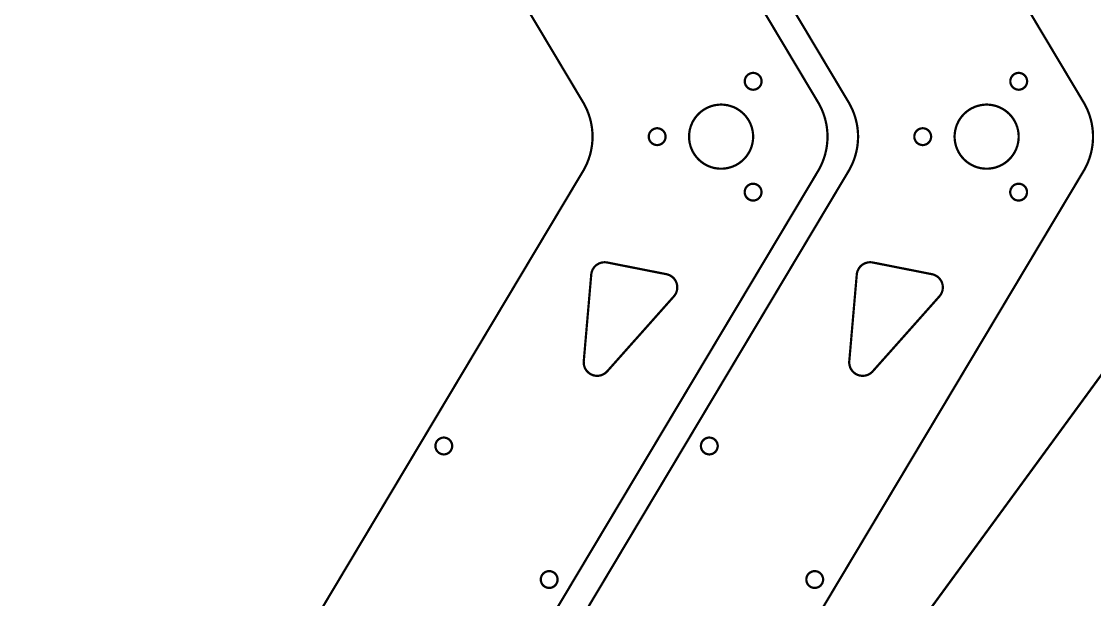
# Model space of a CAD drawing. Extents: x 0 to 578, y 0 to 442.
# Drawn here: x 0.6 to 160.2, y 211.2 to 297.1 of the extents above; entities that cross this region are included whole.
import ezdxf

# ---------------------------------------------------------------- set-up
doc = ezdxf.new("R2010")
doc.units = 0
doc.layers.get('0').update_dxf_attribs({"linetype": 'CONTINUOUS'})

msp = doc.modelspace()

# ---------------------------------------------------------------- linework, layer by layer
at = {"color": 0, "const_width": 0.3333}
for points in [[(26.4856, 440.01), (119.035, 285.126), (119.121, 284.982), (119.362, 284.535), (119.647, 283.925), (119.89, 283.299), (120.09, 282.657), (120.247, 282.006), (120.359, 281.343), (120.428, 280.672), (120.45, 280.165), (120.45, 279.997), (120.45, 279.828), (120.428, 279.322), (120.359, 278.651), (120.247, 277.989), (120.09, 277.336), (119.89, 276.696), (119.647, 276.069), (119.362, 275.46), (119.121, 275.013), (119.035, 274.868), (26.4856, 119.984)], [(65.9779, 440.01), (158.526, 285.126), (158.614, 284.982), (158.854, 284.535), (159.139, 283.925), (159.382, 283.299), (159.582, 282.657), (159.739, 282.006), (159.851, 281.343), (159.919, 280.672), (159.943, 280.165), (159.943, 279.997), (159.943, 279.828), (159.919, 279.322), (159.851, 278.651), (159.739, 277.989), (159.582, 277.336), (159.382, 276.696), (159.139, 276.069), (158.854, 275.46), (158.614, 275.013), (158.526, 274.868), (65.9779, 119.984)], [(0.7327, 135.372), (84.0868, 274.868), (84.1733, 275.013), (84.4136, 275.46), (84.6989, 276.069), (84.9419, 276.696), (85.1421, 277.336), (85.2989, 277.989), (85.4117, 278.651), (85.4797, 279.322), (85.5026, 279.828), (85.5026, 279.997), (85.5026, 280.165), (85.4797, 280.672), (85.4117, 281.343), (85.2989, 282.006), (85.1421, 282.657), (84.9419, 283.299), (84.6989, 283.925), (84.4136, 284.535), (84.1733, 284.982), (84.0868, 285.126), (0.7327, 424.622)], [(40.2251, 135.372), (123.579, 274.868), (123.666, 275.013), (123.906, 275.46), (124.191, 276.069), (124.434, 276.696), (124.634, 277.336), (124.791, 277.989), (124.904, 278.651), (124.972, 279.322), (124.995, 279.828), (124.995, 279.997), (124.995, 280.165), (124.972, 280.672), (124.904, 281.343), (124.791, 282.006), (124.634, 282.657), (124.434, 283.299), (124.191, 283.925), (123.906, 284.535), (123.666, 284.982), (123.579, 285.126), (40.2251, 424.622)], [(1.1853, 25.8522), (198.476, 295.572)]]:
    msp.add_lwpolyline(points, dxfattribs=at)
at = {"color": 0}
for points in [[(26.4856, 440.01), (119.035, 285.126), (119.121, 284.982), (119.362, 284.535), (119.647, 283.925), (119.89, 283.299), (120.09, 282.657), (120.247, 282.006), (120.359, 281.343), (120.428, 280.672), (120.45, 280.165), (120.45, 279.997), (120.45, 279.828), (120.428, 279.322), (120.359, 278.651), (120.247, 277.989), (120.09, 277.336), (119.89, 276.696), (119.647, 276.069), (119.362, 275.46), (119.121, 275.013), (119.035, 274.868), (26.4856, 119.984)], [(65.9779, 440.01), (158.526, 285.126), (158.614, 284.982), (158.854, 284.535), (159.139, 283.925), (159.382, 283.299), (159.582, 282.657), (159.739, 282.006), (159.851, 281.343), (159.919, 280.672), (159.943, 280.165), (159.943, 279.997), (159.943, 279.828), (159.919, 279.322), (159.851, 278.651), (159.739, 277.989), (159.582, 277.336), (159.382, 276.696), (159.139, 276.069), (158.854, 275.46), (158.614, 275.013), (158.526, 274.868), (65.9779, 119.984)], [(0.7327, 135.372), (84.0868, 274.868), (84.1733, 275.013), (84.4136, 275.46), (84.6989, 276.069), (84.9419, 276.696), (85.1421, 277.336), (85.2989, 277.989), (85.4117, 278.651), (85.4797, 279.322), (85.5026, 279.828), (85.5026, 279.997), (85.5026, 280.165), (85.4797, 280.672), (85.4117, 281.343), (85.2989, 282.006), (85.1421, 282.657), (84.9419, 283.299), (84.6989, 283.925), (84.4136, 284.535), (84.1733, 284.982), (84.0868, 285.126), (0.7327, 424.622)], [(40.2251, 135.372), (123.579, 274.868), (123.666, 275.013), (123.906, 275.46), (124.191, 276.069), (124.434, 276.696), (124.634, 277.336), (124.791, 277.989), (124.904, 278.651), (124.972, 279.322), (124.995, 279.828), (124.995, 279.997), (124.995, 280.165), (124.972, 280.672), (124.904, 281.343), (124.791, 282.006), (124.634, 282.657), (124.434, 283.299), (124.191, 283.925), (123.906, 284.535), (123.666, 284.982), (123.579, 285.126), (40.2251, 424.622)], [(1.1853, 25.8522), (198.476, 295.572)]]:
    msp.add_lwpolyline(points, dxfattribs=at)
at = {"color": 0, "const_width": 0.3333}
for points in [[(108.145, 288.225), (108.145, 288.287), (108.17, 288.476), (108.243, 288.711), (108.358, 288.924), (108.511, 289.108), (108.696, 289.261), (108.908, 289.376), (109.143, 289.449), (109.332, 289.475), (109.395, 289.475), (109.458, 289.475), (109.647, 289.449), (109.882, 289.376), (110.094, 289.261), (110.279, 289.108), (110.432, 288.924), (110.547, 288.711), (110.62, 288.476), (110.645, 288.287), (110.645, 288.225), (110.645, 288.161), (110.62, 287.972), (110.547, 287.737), (110.432, 287.526), (110.279, 287.34), (110.094, 287.188), (109.882, 287.072), (109.647, 287), (109.458, 286.975), (109.395, 286.975), (109.332, 286.975), (109.143, 287), (108.908, 287.072), (108.696, 287.188), (108.511, 287.34), (108.358, 287.526), (108.243, 287.737), (108.17, 287.972), (108.145, 288.161), (108.145, 288.225)], [(147.638, 288.225), (147.638, 288.287), (147.663, 288.476), (147.736, 288.711), (147.851, 288.924), (148.003, 289.108), (148.189, 289.261), (148.401, 289.376), (148.635, 289.449), (148.825, 289.475), (148.888, 289.475), (148.95, 289.475), (149.139, 289.449), (149.374, 289.376), (149.586, 289.261), (149.771, 289.108), (149.924, 288.924), (150.039, 288.711), (150.112, 288.476), (150.138, 288.287), (150.138, 288.225), (150.138, 288.161), (150.112, 287.972), (150.039, 287.737), (149.924, 287.526), (149.771, 287.34), (149.586, 287.188), (149.374, 287.072), (149.139, 287), (148.95, 286.975), (148.888, 286.975), (148.825, 286.975), (148.635, 287), (148.401, 287.072), (148.189, 287.188), (148.003, 287.34), (147.851, 287.526), (147.736, 287.737), (147.663, 287.972), (147.638, 288.161), (147.638, 288.225)], [(99.8607, 279.997), (99.8607, 280.119), (99.8853, 280.485), (99.9575, 280.957), (100.075, 281.414), (100.235, 281.851), (100.436, 282.268), (100.674, 282.661), (100.949, 283.028), (101.256, 283.367), (101.595, 283.674), (101.962, 283.949), (102.354, 284.188), (102.771, 284.388), (103.209, 284.547), (103.665, 284.665), (104.139, 284.737), (104.504, 284.763), (104.626, 284.763), (104.747, 284.763), (105.113, 284.737), (105.586, 284.665), (106.043, 284.547), (106.48, 284.388), (106.897, 284.188), (107.29, 283.949), (107.657, 283.674), (107.995, 283.367), (108.303, 283.028), (108.577, 282.661), (108.816, 282.268), (109.016, 281.851), (109.177, 281.414), (109.294, 280.957), (109.366, 280.485), (109.391, 280.119), (109.391, 279.997), (109.391, 279.875), (109.366, 279.51), (109.294, 279.036), (109.177, 278.581), (109.016, 278.142), (108.816, 277.725), (108.577, 277.333), (108.303, 276.967), (107.995, 276.628), (107.657, 276.319), (107.29, 276.046), (106.897, 275.807), (106.48, 275.607), (106.043, 275.446), (105.586, 275.329), (105.113, 275.257), (104.747, 275.232), (104.626, 275.232), (104.504, 275.232), (104.139, 275.257), (103.665, 275.329), (103.209, 275.446), (102.771, 275.607), (102.354, 275.807), (101.962, 276.046), (101.595, 276.319), (101.256, 276.628), (100.949, 276.967), (100.674, 277.333), (100.436, 277.725), (100.235, 278.142), (100.075, 278.581), (99.9575, 279.036), (99.8853, 279.51), (99.8607, 279.875), (99.8607, 279.997)], [(139.353, 279.997), (139.353, 280.119), (139.378, 280.485), (139.45, 280.957), (139.567, 281.414), (139.728, 281.851), (139.928, 282.268), (140.167, 282.661), (140.442, 283.028), (140.749, 283.367), (141.087, 283.674), (141.454, 283.949), (141.847, 284.188), (142.264, 284.388), (142.701, 284.547), (143.158, 284.665), (143.631, 284.737), (143.996, 284.763), (144.118, 284.763), (144.24, 284.763), (144.606, 284.737), (145.078, 284.665), (145.535, 284.547), (145.972, 284.388), (146.389, 284.188), (146.782, 283.949), (147.149, 283.674), (147.487, 283.367), (147.794, 283.028), (148.069, 282.661), (148.308, 282.268), (148.508, 281.851), (148.669, 281.414), (148.786, 280.957), (148.858, 280.485), (148.883, 280.119), (148.883, 279.997), (148.883, 279.875), (148.858, 279.51), (148.786, 279.036), (148.669, 278.581), (148.508, 278.142), (148.308, 277.725), (148.069, 277.333), (147.794, 276.967), (147.487, 276.628), (147.149, 276.319), (146.782, 276.046), (146.389, 275.807), (145.972, 275.607), (145.535, 275.446), (145.078, 275.329), (144.606, 275.257), (144.24, 275.232), (144.118, 275.232), (143.996, 275.232), (143.631, 275.257), (143.158, 275.329), (142.701, 275.446), (142.264, 275.607), (141.847, 275.807), (141.454, 276.046), (141.087, 276.319), (140.749, 276.628), (140.442, 276.967), (140.167, 277.333), (139.928, 277.725), (139.728, 278.142), (139.567, 278.581), (139.45, 279.036), (139.378, 279.51), (139.353, 279.875), (139.353, 279.997)], [(93.8657, 279.997), (93.8657, 280.06), (93.8911, 280.249), (93.9639, 280.483), (94.0792, 280.696), (94.2318, 280.881), (94.4168, 281.033), (94.6292, 281.149), (94.8637, 281.221), (95.0528, 281.247), (95.1157, 281.247), (95.1786, 281.247), (95.3676, 281.221), (95.6022, 281.149), (95.8146, 281.033), (95.9996, 280.881), (96.1522, 280.696), (96.2675, 280.483), (96.3403, 280.249), (96.3657, 280.06), (96.3657, 279.997), (96.3657, 279.933), (96.3403, 279.744), (96.2675, 279.511), (96.1522, 279.299), (95.9996, 279.112), (95.8146, 278.961), (95.6022, 278.846), (95.3676, 278.772), (95.1786, 278.747), (95.1157, 278.747), (95.0528, 278.747), (94.8637, 278.772), (94.6292, 278.846), (94.4168, 278.961), (94.2318, 279.112), (94.0792, 279.299), (93.9639, 279.511), (93.8911, 279.744), (93.8657, 279.933), (93.8657, 279.997)], [(133.358, 279.997), (133.358, 280.06), (133.383, 280.249), (133.456, 280.483), (133.572, 280.696), (133.724, 280.881), (133.909, 281.033), (134.122, 281.149), (134.356, 281.221), (134.545, 281.247), (134.608, 281.247), (134.671, 281.247), (134.86, 281.221), (135.095, 281.149), (135.307, 281.033), (135.492, 280.881), (135.645, 280.696), (135.76, 280.483), (135.833, 280.249), (135.858, 280.06), (135.858, 279.997), (135.858, 279.933), (135.833, 279.744), (135.76, 279.511), (135.645, 279.299), (135.492, 279.112), (135.307, 278.961), (135.095, 278.846), (134.86, 278.772), (134.671, 278.747), (134.608, 278.747), (134.545, 278.747), (134.356, 278.772), (134.122, 278.846), (133.909, 278.961), (133.724, 279.112), (133.572, 279.299), (133.456, 279.511), (133.383, 279.744), (133.358, 279.933), (133.358, 279.997)], [(108.133, 271.749), (108.133, 271.811), (108.158, 272), (108.231, 272.235), (108.346, 272.447), (108.499, 272.632), (108.684, 272.785), (108.896, 272.9), (109.131, 272.972), (109.32, 272.999), (109.383, 272.999), (109.446, 272.999), (109.635, 272.972), (109.869, 272.9), (110.082, 272.785), (110.267, 272.632), (110.419, 272.447), (110.535, 272.235), (110.607, 272), (110.633, 271.811), (110.633, 271.749), (110.633, 271.685), (110.607, 271.496), (110.535, 271.261), (110.419, 271.049), (110.267, 270.864), (110.082, 270.711), (109.869, 270.596), (109.635, 270.524), (109.446, 270.499), (109.383, 270.499), (109.32, 270.499), (109.131, 270.524), (108.896, 270.596), (108.684, 270.711), (108.499, 270.864), (108.346, 271.049), (108.231, 271.261), (108.158, 271.496), (108.133, 271.685), (108.133, 271.749)], [(147.625, 271.749), (147.625, 271.811), (147.65, 272), (147.724, 272.235), (147.839, 272.447), (147.992, 272.632), (148.176, 272.785), (148.389, 272.9), (148.624, 272.972), (148.813, 272.999), (148.875, 272.999), (148.938, 272.999), (149.126, 272.972), (149.361, 272.9), (149.574, 272.785), (149.758, 272.632), (149.911, 272.447), (150.026, 272.235), (150.1, 272), (150.125, 271.811), (150.125, 271.749), (150.125, 271.685), (150.1, 271.496), (150.026, 271.261), (149.911, 271.049), (149.758, 270.864), (149.574, 270.711), (149.361, 270.596), (149.126, 270.524), (148.938, 270.499), (148.875, 270.499), (148.813, 270.499), (148.624, 270.524), (148.389, 270.596), (148.176, 270.711), (147.992, 270.864), (147.839, 271.049), (147.724, 271.261), (147.65, 271.496), (147.625, 271.685), (147.625, 271.749)], [(97.6046, 256.258), (97.6488, 256.308), (97.7682, 256.469), (97.9008, 256.696), (98.0015, 256.938), (98.07, 257.188), (98.1054, 257.446), (98.1071, 257.707), (98.0742, 257.968), (98.0274, 258.162), (98.0063, 258.225), (97.985, 258.289), (97.9046, 258.472), (97.7731, 258.7), (97.614, 258.907), (97.4303, 259.09), (97.2242, 259.249), (96.9985, 259.381), (96.7554, 259.482), (96.5631, 259.537), (96.4979, 259.55), (87.6904, 261.289), (87.6386, 261.299), (87.4807, 261.319), (87.2708, 261.326), (87.0622, 261.313), (86.8569, 261.276), (86.6565, 261.219), (86.4625, 261.142), (86.2768, 261.043), (86.1433, 260.957), (86.101, 260.925), (86.0588, 260.893), (85.9386, 260.789), (85.7928, 260.638), (85.6642, 260.474), (85.5539, 260.296), (85.4624, 260.108), (85.3908, 259.912), (85.3399, 259.708), (85.315, 259.551), (85.3106, 259.499), (84.1968, 246.611), (84.19, 246.532), (84.1946, 246.293), (84.2418, 245.983), (84.3356, 245.689), (84.4728, 245.412), (84.6506, 245.161), (84.8661, 244.94), (85.1163, 244.751), (85.3251, 244.635), (85.3982, 244.603), (85.4711, 244.571), (85.7001, 244.5), (86.0085, 244.447), (86.3179, 244.443), (86.6228, 244.487), (86.9172, 244.576), (87.196, 244.711), (87.4532, 244.889), (87.6306, 245.05), (87.6833, 245.11), (97.6046, 256.258)], [(137.097, 256.258), (137.141, 256.308), (137.261, 256.469), (137.393, 256.696), (137.494, 256.938), (137.562, 257.188), (137.598, 257.446), (137.599, 257.707), (137.567, 257.968), (137.52, 258.162), (137.499, 258.225), (137.477, 258.289), (137.397, 258.472), (137.265, 258.7), (137.106, 258.907), (136.923, 259.09), (136.717, 259.249), (136.491, 259.381), (136.248, 259.482), (136.055, 259.537), (135.99, 259.55), (127.183, 261.289), (127.131, 261.299), (126.973, 261.319), (126.763, 261.326), (126.555, 261.313), (126.349, 261.276), (126.149, 261.219), (125.955, 261.142), (125.769, 261.043), (125.636, 260.957), (125.593, 260.925), (125.551, 260.893), (125.431, 260.789), (125.285, 260.638), (125.157, 260.474), (125.046, 260.296), (124.955, 260.108), (124.883, 259.912), (124.832, 259.708), (124.807, 259.551), (124.803, 259.499), (123.689, 246.611), (123.682, 246.532), (123.687, 246.293), (123.734, 245.983), (123.828, 245.689), (123.965, 245.412), (124.143, 245.161), (124.358, 244.94), (124.609, 244.751), (124.818, 244.635), (124.891, 244.603), (124.963, 244.571), (125.193, 244.5), (125.501, 244.447), (125.81, 244.443), (126.115, 244.487), (126.41, 244.576), (126.688, 244.711), (126.946, 244.889), (127.123, 245.05), (127.176, 245.11), (137.097, 256.258)], [(62.1294, 234.014), (62.1294, 234.076), (62.1547, 234.265), (62.2276, 234.5), (62.3429, 234.713), (62.4956, 234.897), (62.6806, 235.05), (62.8929, 235.165), (63.1275, 235.237), (63.3164, 235.264), (63.3794, 235.264), (63.4424, 235.264), (63.6313, 235.237), (63.866, 235.165), (64.0783, 235.05), (64.2632, 234.897), (64.416, 234.713), (64.5311, 234.5), (64.6039, 234.265), (64.6294, 234.076), (64.6294, 234.014), (64.6294, 233.95), (64.6039, 233.761), (64.5311, 233.526), (64.416, 233.314), (64.2632, 233.129), (64.0783, 232.976), (63.866, 232.861), (63.6313, 232.789), (63.4424, 232.764), (63.3794, 232.764), (63.3164, 232.764), (63.1275, 232.789), (62.8929, 232.861), (62.6806, 232.976), (62.4956, 233.129), (62.3429, 233.314), (62.2276, 233.526), (62.1547, 233.761), (62.1294, 233.95), (62.1294, 234.014)], [(101.622, 234.014), (101.622, 234.076), (101.647, 234.265), (101.72, 234.5), (101.835, 234.713), (101.988, 234.897), (102.173, 235.05), (102.385, 235.165), (102.62, 235.237), (102.809, 235.264), (102.872, 235.264), (102.935, 235.264), (103.124, 235.237), (103.358, 235.165), (103.571, 235.05), (103.756, 234.897), (103.908, 234.713), (104.024, 234.5), (104.096, 234.265), (104.122, 234.076), (104.122, 234.014), (104.122, 233.95), (104.096, 233.761), (104.024, 233.526), (103.908, 233.314), (103.756, 233.129), (103.571, 232.976), (103.358, 232.861), (103.124, 232.789), (102.935, 232.764), (102.872, 232.764), (102.809, 232.764), (102.62, 232.789), (102.385, 232.861), (102.173, 232.976), (101.988, 233.129), (101.835, 233.314), (101.72, 233.526), (101.647, 233.761), (101.622, 233.95), (101.622, 234.014)], [(77.8061, 214.161), (77.8061, 214.225), (77.8315, 214.414), (77.9043, 214.649), (78.0196, 214.861), (78.1722, 215.046), (78.3571, 215.199), (78.5694, 215.314), (78.8042, 215.386), (78.9931, 215.411), (79.0561, 215.411), (79.119, 215.411), (79.3081, 215.386), (79.5426, 215.314), (79.755, 215.199), (79.94, 215.046), (80.0926, 214.861), (80.2078, 214.649), (80.2807, 214.414), (80.3061, 214.225), (80.3061, 214.161), (80.3061, 214.099), (80.2807, 213.91), (80.2078, 213.675), (80.0926, 213.462), (79.94, 213.278), (79.755, 213.125), (79.5426, 213.01), (79.3081, 212.938), (79.119, 212.911), (79.0561, 212.911), (78.9931, 212.911), (78.8042, 212.938), (78.5694, 213.01), (78.3571, 213.125), (78.1722, 213.278), (78.0196, 213.462), (77.9043, 213.675), (77.8315, 213.91), (77.8061, 214.099), (77.8061, 214.161)], [(117.298, 214.161), (117.298, 214.225), (117.324, 214.414), (117.397, 214.649), (117.512, 214.861), (117.665, 215.046), (117.85, 215.199), (118.062, 215.314), (118.297, 215.386), (118.485, 215.411), (118.548, 215.411), (118.611, 215.411), (118.8, 215.386), (119.035, 215.314), (119.247, 215.199), (119.432, 215.046), (119.585, 214.861), (119.7, 214.649), (119.773, 214.414), (119.798, 214.225), (119.798, 214.161), (119.798, 214.099), (119.773, 213.91), (119.7, 213.675), (119.585, 213.462), (119.432, 213.278), (119.247, 213.125), (119.035, 213.01), (118.8, 212.938), (118.611, 212.911), (118.548, 212.911), (118.485, 212.911), (118.297, 212.938), (118.062, 213.01), (117.85, 213.125), (117.665, 213.278), (117.512, 213.462), (117.397, 213.675), (117.324, 213.91), (117.298, 214.099), (117.298, 214.161)]]:
    msp.add_lwpolyline(points, close=True, dxfattribs=at)
at = {"color": 0}
for points in [[(108.145, 288.225), (108.145, 288.287), (108.17, 288.476), (108.243, 288.711), (108.358, 288.924), (108.511, 289.108), (108.696, 289.261), (108.908, 289.376), (109.143, 289.449), (109.332, 289.475), (109.395, 289.475), (109.458, 289.475), (109.647, 289.449), (109.882, 289.376), (110.094, 289.261), (110.279, 289.108), (110.432, 288.924), (110.547, 288.711), (110.62, 288.476), (110.645, 288.287), (110.645, 288.225), (110.645, 288.161), (110.62, 287.972), (110.547, 287.737), (110.432, 287.526), (110.279, 287.34), (110.094, 287.188), (109.882, 287.072), (109.647, 287), (109.458, 286.975), (109.395, 286.975), (109.332, 286.975), (109.143, 287), (108.908, 287.072), (108.696, 287.188), (108.511, 287.34), (108.358, 287.526), (108.243, 287.737), (108.17, 287.972), (108.145, 288.161), (108.145, 288.225)], [(147.638, 288.225), (147.638, 288.287), (147.663, 288.476), (147.736, 288.711), (147.851, 288.924), (148.003, 289.108), (148.189, 289.261), (148.401, 289.376), (148.635, 289.449), (148.825, 289.475), (148.888, 289.475), (148.95, 289.475), (149.139, 289.449), (149.374, 289.376), (149.586, 289.261), (149.771, 289.108), (149.924, 288.924), (150.039, 288.711), (150.112, 288.476), (150.138, 288.287), (150.138, 288.225), (150.138, 288.161), (150.112, 287.972), (150.039, 287.737), (149.924, 287.526), (149.771, 287.34), (149.586, 287.188), (149.374, 287.072), (149.139, 287), (148.95, 286.975), (148.888, 286.975), (148.825, 286.975), (148.635, 287), (148.401, 287.072), (148.189, 287.188), (148.003, 287.34), (147.851, 287.526), (147.736, 287.737), (147.663, 287.972), (147.638, 288.161), (147.638, 288.225)], [(99.8607, 279.997), (99.8607, 280.119), (99.8853, 280.485), (99.9575, 280.957), (100.075, 281.414), (100.235, 281.851), (100.436, 282.268), (100.674, 282.661), (100.949, 283.028), (101.256, 283.367), (101.595, 283.674), (101.962, 283.949), (102.354, 284.188), (102.771, 284.388), (103.209, 284.547), (103.665, 284.665), (104.139, 284.737), (104.504, 284.763), (104.626, 284.763), (104.747, 284.763), (105.113, 284.737), (105.586, 284.665), (106.043, 284.547), (106.48, 284.388), (106.897, 284.188), (107.29, 283.949), (107.657, 283.674), (107.995, 283.367), (108.303, 283.028), (108.577, 282.661), (108.816, 282.268), (109.016, 281.851), (109.177, 281.414), (109.294, 280.957), (109.366, 280.485), (109.391, 280.119), (109.391, 279.997), (109.391, 279.875), (109.366, 279.51), (109.294, 279.036), (109.177, 278.581), (109.016, 278.142), (108.816, 277.725), (108.577, 277.333), (108.303, 276.967), (107.995, 276.628), (107.657, 276.319), (107.29, 276.046), (106.897, 275.807), (106.48, 275.607), (106.043, 275.446), (105.586, 275.329), (105.113, 275.257), (104.747, 275.232), (104.626, 275.232), (104.504, 275.232), (104.139, 275.257), (103.665, 275.329), (103.209, 275.446), (102.771, 275.607), (102.354, 275.807), (101.962, 276.046), (101.595, 276.319), (101.256, 276.628), (100.949, 276.967), (100.674, 277.333), (100.436, 277.725), (100.235, 278.142), (100.075, 278.581), (99.9575, 279.036), (99.8853, 279.51), (99.8607, 279.875), (99.8607, 279.997)], [(139.353, 279.997), (139.353, 280.119), (139.378, 280.485), (139.45, 280.957), (139.567, 281.414), (139.728, 281.851), (139.928, 282.268), (140.167, 282.661), (140.442, 283.028), (140.749, 283.367), (141.087, 283.674), (141.454, 283.949), (141.847, 284.188), (142.264, 284.388), (142.701, 284.547), (143.158, 284.665), (143.631, 284.737), (143.996, 284.763), (144.118, 284.763), (144.24, 284.763), (144.606, 284.737), (145.078, 284.665), (145.535, 284.547), (145.972, 284.388), (146.389, 284.188), (146.782, 283.949), (147.149, 283.674), (147.487, 283.367), (147.794, 283.028), (148.069, 282.661), (148.308, 282.268), (148.508, 281.851), (148.669, 281.414), (148.786, 280.957), (148.858, 280.485), (148.883, 280.119), (148.883, 279.997), (148.883, 279.875), (148.858, 279.51), (148.786, 279.036), (148.669, 278.581), (148.508, 278.142), (148.308, 277.725), (148.069, 277.333), (147.794, 276.967), (147.487, 276.628), (147.149, 276.319), (146.782, 276.046), (146.389, 275.807), (145.972, 275.607), (145.535, 275.446), (145.078, 275.329), (144.606, 275.257), (144.24, 275.232), (144.118, 275.232), (143.996, 275.232), (143.631, 275.257), (143.158, 275.329), (142.701, 275.446), (142.264, 275.607), (141.847, 275.807), (141.454, 276.046), (141.087, 276.319), (140.749, 276.628), (140.442, 276.967), (140.167, 277.333), (139.928, 277.725), (139.728, 278.142), (139.567, 278.581), (139.45, 279.036), (139.378, 279.51), (139.353, 279.875), (139.353, 279.997)], [(93.8657, 279.997), (93.8657, 280.06), (93.8911, 280.249), (93.9639, 280.483), (94.0792, 280.696), (94.2318, 280.881), (94.4168, 281.033), (94.6292, 281.149), (94.8637, 281.221), (95.0528, 281.247), (95.1157, 281.247), (95.1786, 281.247), (95.3676, 281.221), (95.6022, 281.149), (95.8146, 281.033), (95.9996, 280.881), (96.1522, 280.696), (96.2675, 280.483), (96.3403, 280.249), (96.3657, 280.06), (96.3657, 279.997), (96.3657, 279.933), (96.3403, 279.744), (96.2675, 279.511), (96.1522, 279.299), (95.9996, 279.112), (95.8146, 278.961), (95.6022, 278.846), (95.3676, 278.772), (95.1786, 278.747), (95.1157, 278.747), (95.0528, 278.747), (94.8637, 278.772), (94.6292, 278.846), (94.4168, 278.961), (94.2318, 279.112), (94.0792, 279.299), (93.9639, 279.511), (93.8911, 279.744), (93.8657, 279.933), (93.8657, 279.997)], [(133.358, 279.997), (133.358, 280.06), (133.383, 280.249), (133.456, 280.483), (133.572, 280.696), (133.724, 280.881), (133.909, 281.033), (134.122, 281.149), (134.356, 281.221), (134.545, 281.247), (134.608, 281.247), (134.671, 281.247), (134.86, 281.221), (135.095, 281.149), (135.307, 281.033), (135.492, 280.881), (135.645, 280.696), (135.76, 280.483), (135.833, 280.249), (135.858, 280.06), (135.858, 279.997), (135.858, 279.933), (135.833, 279.744), (135.76, 279.511), (135.645, 279.299), (135.492, 279.112), (135.307, 278.961), (135.095, 278.846), (134.86, 278.772), (134.671, 278.747), (134.608, 278.747), (134.545, 278.747), (134.356, 278.772), (134.122, 278.846), (133.909, 278.961), (133.724, 279.112), (133.572, 279.299), (133.456, 279.511), (133.383, 279.744), (133.358, 279.933), (133.358, 279.997)], [(108.133, 271.749), (108.133, 271.811), (108.158, 272), (108.231, 272.235), (108.346, 272.447), (108.499, 272.632), (108.684, 272.785), (108.896, 272.9), (109.131, 272.972), (109.32, 272.999), (109.383, 272.999), (109.446, 272.999), (109.635, 272.972), (109.869, 272.9), (110.082, 272.785), (110.267, 272.632), (110.419, 272.447), (110.535, 272.235), (110.607, 272), (110.633, 271.811), (110.633, 271.749), (110.633, 271.685), (110.607, 271.496), (110.535, 271.261), (110.419, 271.049), (110.267, 270.864), (110.082, 270.711), (109.869, 270.596), (109.635, 270.524), (109.446, 270.499), (109.383, 270.499), (109.32, 270.499), (109.131, 270.524), (108.896, 270.596), (108.684, 270.711), (108.499, 270.864), (108.346, 271.049), (108.231, 271.261), (108.158, 271.496), (108.133, 271.685), (108.133, 271.749)], [(147.625, 271.749), (147.625, 271.811), (147.65, 272), (147.724, 272.235), (147.839, 272.447), (147.992, 272.632), (148.176, 272.785), (148.389, 272.9), (148.624, 272.972), (148.813, 272.999), (148.875, 272.999), (148.938, 272.999), (149.126, 272.972), (149.361, 272.9), (149.574, 272.785), (149.758, 272.632), (149.911, 272.447), (150.026, 272.235), (150.1, 272), (150.125, 271.811), (150.125, 271.749), (150.125, 271.685), (150.1, 271.496), (150.026, 271.261), (149.911, 271.049), (149.758, 270.864), (149.574, 270.711), (149.361, 270.596), (149.126, 270.524), (148.938, 270.499), (148.875, 270.499), (148.813, 270.499), (148.624, 270.524), (148.389, 270.596), (148.176, 270.711), (147.992, 270.864), (147.839, 271.049), (147.724, 271.261), (147.65, 271.496), (147.625, 271.685), (147.625, 271.749)], [(97.6046, 256.258), (97.6488, 256.308), (97.7682, 256.469), (97.9008, 256.696), (98.0015, 256.938), (98.07, 257.188), (98.1054, 257.446), (98.1071, 257.707), (98.0742, 257.968), (98.0274, 258.162), (98.0063, 258.225), (97.985, 258.289), (97.9046, 258.472), (97.7731, 258.7), (97.614, 258.907), (97.4303, 259.09), (97.2242, 259.249), (96.9985, 259.381), (96.7554, 259.482), (96.5631, 259.537), (96.4979, 259.55), (87.6904, 261.289), (87.6386, 261.299), (87.4807, 261.319), (87.2708, 261.326), (87.0622, 261.313), (86.8569, 261.276), (86.6565, 261.219), (86.4625, 261.142), (86.2768, 261.043), (86.1433, 260.957), (86.101, 260.925), (86.0588, 260.893), (85.9386, 260.789), (85.7928, 260.638), (85.6642, 260.474), (85.5539, 260.296), (85.4624, 260.108), (85.3908, 259.912), (85.3399, 259.708), (85.315, 259.551), (85.3106, 259.499), (84.1968, 246.611), (84.19, 246.532), (84.1946, 246.293), (84.2418, 245.983), (84.3356, 245.689), (84.4728, 245.412), (84.6506, 245.161), (84.8661, 244.94), (85.1163, 244.751), (85.3251, 244.635), (85.3982, 244.603), (85.4711, 244.571), (85.7001, 244.5), (86.0085, 244.447), (86.3179, 244.443), (86.6228, 244.487), (86.9172, 244.576), (87.196, 244.711), (87.4532, 244.889), (87.6306, 245.05), (87.6833, 245.11), (97.6046, 256.258)], [(137.097, 256.258), (137.141, 256.308), (137.261, 256.469), (137.393, 256.696), (137.494, 256.938), (137.562, 257.188), (137.598, 257.446), (137.599, 257.707), (137.567, 257.968), (137.52, 258.162), (137.499, 258.225), (137.477, 258.289), (137.397, 258.472), (137.265, 258.7), (137.106, 258.907), (136.923, 259.09), (136.717, 259.249), (136.491, 259.381), (136.248, 259.482), (136.055, 259.537), (135.99, 259.55), (127.183, 261.289), (127.131, 261.299), (126.973, 261.319), (126.763, 261.326), (126.555, 261.313), (126.349, 261.276), (126.149, 261.219), (125.955, 261.142), (125.769, 261.043), (125.636, 260.957), (125.593, 260.925), (125.551, 260.893), (125.431, 260.789), (125.285, 260.638), (125.157, 260.474), (125.046, 260.296), (124.955, 260.108), (124.883, 259.912), (124.832, 259.708), (124.807, 259.551), (124.803, 259.499), (123.689, 246.611), (123.682, 246.532), (123.687, 246.293), (123.734, 245.983), (123.828, 245.689), (123.965, 245.412), (124.143, 245.161), (124.358, 244.94), (124.609, 244.751), (124.818, 244.635), (124.891, 244.603), (124.963, 244.571), (125.193, 244.5), (125.501, 244.447), (125.81, 244.443), (126.115, 244.487), (126.41, 244.576), (126.688, 244.711), (126.946, 244.889), (127.123, 245.05), (127.176, 245.11), (137.097, 256.258)], [(62.1294, 234.014), (62.1294, 234.076), (62.1547, 234.265), (62.2276, 234.5), (62.3429, 234.713), (62.4956, 234.897), (62.6806, 235.05), (62.8929, 235.165), (63.1275, 235.237), (63.3164, 235.264), (63.3794, 235.264), (63.4424, 235.264), (63.6313, 235.237), (63.866, 235.165), (64.0783, 235.05), (64.2632, 234.897), (64.416, 234.713), (64.5311, 234.5), (64.6039, 234.265), (64.6294, 234.076), (64.6294, 234.014), (64.6294, 233.95), (64.6039, 233.761), (64.5311, 233.526), (64.416, 233.314), (64.2632, 233.129), (64.0783, 232.976), (63.866, 232.861), (63.6313, 232.789), (63.4424, 232.764), (63.3794, 232.764), (63.3164, 232.764), (63.1275, 232.789), (62.8929, 232.861), (62.6806, 232.976), (62.4956, 233.129), (62.3429, 233.314), (62.2276, 233.526), (62.1547, 233.761), (62.1294, 233.95), (62.1294, 234.014)], [(101.622, 234.014), (101.622, 234.076), (101.647, 234.265), (101.72, 234.5), (101.835, 234.713), (101.988, 234.897), (102.173, 235.05), (102.385, 235.165), (102.62, 235.237), (102.809, 235.264), (102.872, 235.264), (102.935, 235.264), (103.124, 235.237), (103.358, 235.165), (103.571, 235.05), (103.756, 234.897), (103.908, 234.713), (104.024, 234.5), (104.096, 234.265), (104.122, 234.076), (104.122, 234.014), (104.122, 233.95), (104.096, 233.761), (104.024, 233.526), (103.908, 233.314), (103.756, 233.129), (103.571, 232.976), (103.358, 232.861), (103.124, 232.789), (102.935, 232.764), (102.872, 232.764), (102.809, 232.764), (102.62, 232.789), (102.385, 232.861), (102.173, 232.976), (101.988, 233.129), (101.835, 233.314), (101.72, 233.526), (101.647, 233.761), (101.622, 233.95), (101.622, 234.014)], [(77.8061, 214.161), (77.8061, 214.225), (77.8315, 214.414), (77.9043, 214.649), (78.0196, 214.861), (78.1722, 215.046), (78.3571, 215.199), (78.5694, 215.314), (78.8042, 215.386), (78.9931, 215.411), (79.0561, 215.411), (79.119, 215.411), (79.3081, 215.386), (79.5426, 215.314), (79.755, 215.199), (79.94, 215.046), (80.0926, 214.861), (80.2078, 214.649), (80.2807, 214.414), (80.3061, 214.225), (80.3061, 214.161), (80.3061, 214.099), (80.2807, 213.91), (80.2078, 213.675), (80.0926, 213.462), (79.94, 213.278), (79.755, 213.125), (79.5426, 213.01), (79.3081, 212.938), (79.119, 212.911), (79.0561, 212.911), (78.9931, 212.911), (78.8042, 212.938), (78.5694, 213.01), (78.3571, 213.125), (78.1722, 213.278), (78.0196, 213.462), (77.9043, 213.675), (77.8315, 213.91), (77.8061, 214.099), (77.8061, 214.161)], [(117.298, 214.161), (117.298, 214.225), (117.324, 214.414), (117.397, 214.649), (117.512, 214.861), (117.665, 215.046), (117.85, 215.199), (118.062, 215.314), (118.297, 215.386), (118.485, 215.411), (118.548, 215.411), (118.611, 215.411), (118.8, 215.386), (119.035, 215.314), (119.247, 215.199), (119.432, 215.046), (119.585, 214.861), (119.7, 214.649), (119.773, 214.414), (119.798, 214.225), (119.798, 214.161), (119.798, 214.099), (119.773, 213.91), (119.7, 213.675), (119.585, 213.462), (119.432, 213.278), (119.247, 213.125), (119.035, 213.01), (118.8, 212.938), (118.611, 212.911), (118.548, 212.911), (118.485, 212.911), (118.297, 212.938), (118.062, 213.01), (117.85, 213.125), (117.665, 213.278), (117.512, 213.462), (117.397, 213.675), (117.324, 213.91), (117.298, 214.099), (117.298, 214.161)]]:
    msp.add_lwpolyline(points, close=True, dxfattribs=at)

doc.saveas('drawing.dxf')
